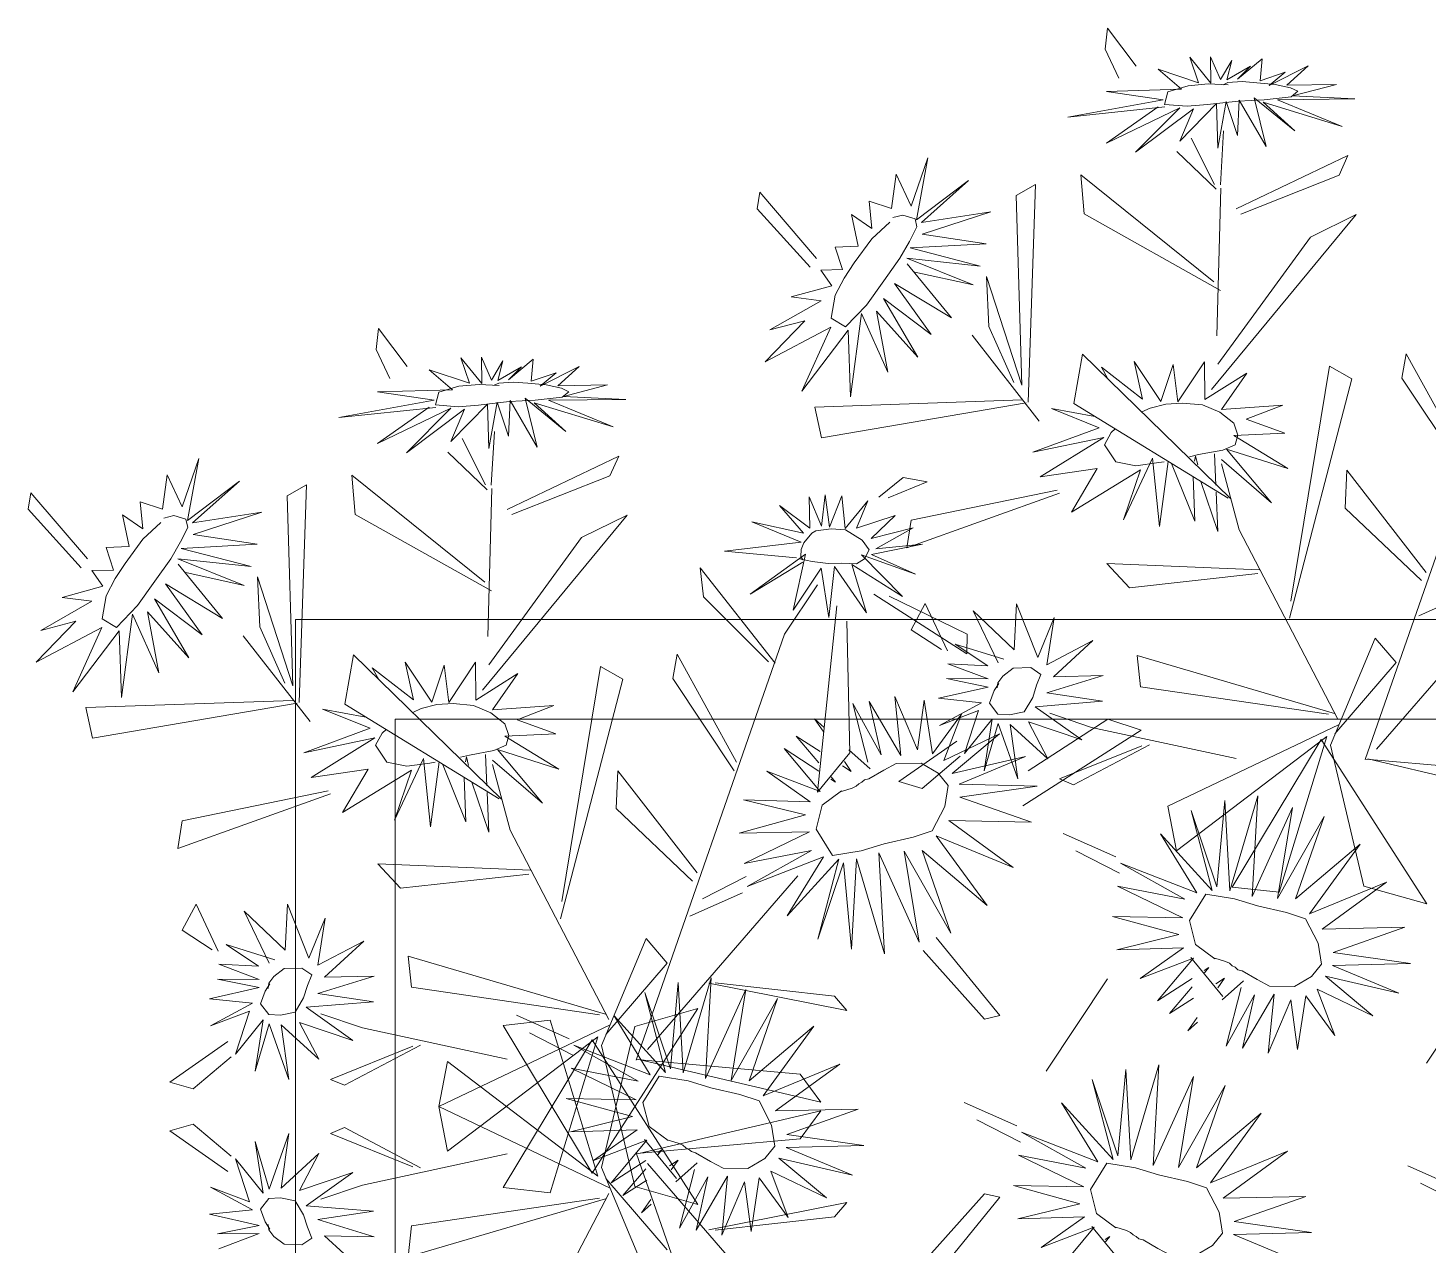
# Model space of a CAD drawing. Header units: inches. Extents: x -173 to 14008, y -3334 to 10368.
# Drawn here: x 5346.29 to 5385.27, y 7055.44 to 7089.33 of the extents above; entities that cross this region are included whole.
import ezdxf

# ---------------------------------------------------------------- set-up
doc = ezdxf.new("R2010")
doc.units = ezdxf.units.IN
doc.header["$MEASUREMENT"] = 0
doc.layers.add('ARREDAMENTO', color=8, linetype='Continuous', lineweight=18)

msp = doc.modelspace()

# ---------------------------------------------------------------- linework, layer by layer
at = {"layer": 'ARREDAMENTO', "linetype": 'Continuous'}
for p, q in [((5376.349, 7089.332), (5376.283, 7088.744)), ((5377.147, 7088.273), (5376.349, 7089.332)), ((5376.283, 7088.744), (5376.668, 7087.937)), ((5378.642, 7088.517), (5379.23, 7087.798)), ((5378.883, 7087.809), (5378.642, 7088.517)), ((5379.221, 7088.529), (5379.492, 7087.894)), ((5379.23, 7087.798), (5379.221, 7088.529)), ((5379.492, 7087.894), (5379.81, 7088.43)), ((5379.81, 7088.43), (5379.674, 7087.886)), ((5379.968, 7087.904), (5380.652, 7088.473)), ((5380.652, 7088.473), (5380.604, 7087.861)), ((5377.757, 7088.184), (5378.883, 7087.809)), ((5378.407, 7087.626), (5377.757, 7088.184)), ((5379.674, 7087.886), (5380.33, 7088.265)), ((5380.33, 7088.265), (5379.968, 7087.904)), ((5380.604, 7087.861), (5381.296, 7088.098)), ((5380.848, 7087.73), (5381.932, 7088.277)), ((5381.296, 7088.098), (5380.848, 7087.73)), ((5381.932, 7088.277), (5381.346, 7087.736)), ((5376.323, 7087.567), (5378.407, 7087.626)), ((5377.897, 7087.334), (5376.323, 7087.567)), ((5381.346, 7087.736), (5382.722, 7087.762)), ((5382.722, 7087.762), (5381.499, 7087.441)), ((5375.243, 7086.853), (5377.897, 7087.334)), ((5379.387, 7087.229), (5378.359, 7086.18)), ((5379.423, 7085.988), (5379.387, 7087.229)), ((5379.656, 7087.282), (5379.423, 7085.988)), ((5379.968, 7086.337), (5379.656, 7087.282)), ((5380.013, 7087.326), (5379.968, 7086.337)), ((5380.768, 7086.028), (5380.013, 7087.326)), ((5380.436, 7087.391), (5380.768, 7086.028)), ((5381.561, 7086.466), (5380.436, 7087.391)), ((5380.685, 7087.265), (5381.561, 7086.466)), ((5382.887, 7086.591), (5380.685, 7087.265)), ((5383.235, 7087.355), (5381.087, 7087.334)), ((5381.087, 7087.334), (5382.887, 7086.591)), ((5381.499, 7087.441), (5383.235, 7087.355)), ((5377.947, 7087.133), (5375.243, 7086.853)), ((5376.317, 7086.129), (5377.76, 7087.14)), ((5378.365, 7087.112), (5376.317, 7086.129)), ((5377.131, 7085.87), (5378.365, 7087.112)), ((5378.74, 7087.082), (5377.131, 7085.87)), ((5378.359, 7086.18), (5378.74, 7087.082)), ((5379.491, 7084.966), (5379.579, 7086.466)), ((5379.331, 7084.976), (5378.68, 7086.265)), ((5370.881, 7084.367), (5371.348, 7085.712)), ((5371.348, 7085.712), (5371.027, 7083.986)), ((5378.281, 7085.892), (5379.377, 7084.841)), ((5379.93, 7084.294), (5383.039, 7085.78)), ((5383.039, 7085.78), (5382.795, 7085.23)), ((5370.335, 7084.303), (5370.464, 7085.261)), ((5370.464, 7085.261), (5370.881, 7084.367)), ((5379.313, 7082.265), (5375.605, 7085.247)), ((5375.605, 7085.247), (5375.701, 7084.155)), ((5382.795, 7085.23), (5380.064, 7084.151)), ((5371.027, 7083.986), (5372.476, 7085.083)), ((5372.476, 7085.083), (5371.167, 7083.916)), ((5374.342, 7084.975), (5373.802, 7084.671)), ((5374.143, 7078.915), (5374.342, 7084.975)), ((5379.504, 7084.873), (5379.395, 7080.757)), ((5366.672, 7084.758), (5366.59, 7084.3)), ((5368.245, 7082.914), (5366.672, 7084.758)), ((5369.712, 7084.508), (5370.335, 7084.303)), ((5369.784, 7083.749), (5369.712, 7084.508)), ((5373.802, 7084.671), (5373.966, 7079.382)), ((5366.59, 7084.3), (5368.071, 7082.668)), ((5369.225, 7084.142), (5369.784, 7083.749)), ((5369.402, 7083.257), (5369.225, 7084.142)), ((5370.376, 7084.054), (5370.648, 7084.123)), ((5370.648, 7084.123), (5370.99, 7084.021)), ((5371.167, 7083.916), (5373.098, 7084.216)), ((5373.098, 7084.216), (5371.188, 7083.595)), ((5375.701, 7084.155), (5379.496, 7082.025)), ((5383.275, 7084.137), (5379.248, 7079.261)), ((5381.998, 7083.511), (5383.275, 7084.137)), ((5369.785, 7083.464), (5370.29, 7083.929)), ((5371.038, 7083.793), (5370.835, 7083.39)), ((5370.99, 7084.021), (5371.038, 7083.793)), ((5369.291, 7082.791), (5369.785, 7083.464)), ((5370.835, 7083.39), (5370.564, 7082.922)), ((5372.968, 7083.323), (5370.853, 7083.208)), ((5371.188, 7083.595), (5372.968, 7083.323)), ((5379.419, 7079.97), (5381.998, 7083.511)), ((5368.767, 7083.229), (5369.402, 7083.257)), ((5368.967, 7082.604), (5368.767, 7083.229)), ((5370.564, 7082.922), (5370.118, 7082.295)), ((5370.759, 7082.921), (5372.611, 7082.176)), ((5372.804, 7082.703), (5370.759, 7082.921)), ((5370.853, 7083.208), (5372.804, 7082.703)), ((5368.366, 7082.59), (5368.967, 7082.604)), ((5368.673, 7082.156), (5368.366, 7082.59)), ((5369.02, 7082.366), (5369.291, 7082.791)), ((5370.775, 7082.766), (5372.006, 7081.257)), ((5372.611, 7082.176), (5370.988, 7082.535)), ((5367.544, 7081.842), (5368.673, 7082.156)), ((5368.767, 7081.889), (5369.02, 7082.366)), ((5370.118, 7082.295), (5369.642, 7081.618)), ((5370.419, 7082.221), (5371.435, 7080.798)), ((5372.006, 7081.257), (5370.419, 7082.221)), ((5372.981, 7082.415), (5373.048, 7081.022)), ((5373.966, 7079.382), (5372.981, 7082.415)), ((5366.944, 7080.924), (5368.372, 7081.734)), ((5368.372, 7081.734), (5367.544, 7081.842)), ((5368.652, 7081.25), (5368.767, 7081.889)), ((5370.113, 7081.799), (5371.068, 7080.162)), ((5371.435, 7080.798), (5370.113, 7081.799)), ((5369.642, 7081.618), (5369.056, 7081.007)), ((5369.5, 7081.38), (5369.19, 7079.058)), ((5370.229, 7079.747), (5369.5, 7081.38)), ((5369.92, 7081.445), (5370.229, 7079.747)), ((5371.068, 7080.162), (5369.92, 7081.445)), ((5356.051, 7080.965), (5355.985, 7080.377)), ((5356.848, 7079.905), (5356.051, 7080.965)), ((5366.813, 7080.036), (5367.921, 7081.177)), ((5368.65, 7081.002), (5366.813, 7080.036)), ((5367.921, 7081.177), (5366.944, 7080.924)), ((5367.834, 7079.217), (5368.65, 7081.002)), ((5369.056, 7081.007), (5368.652, 7081.25)), ((5373.048, 7081.022), (5373.744, 7079.459)), ((5369.129, 7080.916), (5367.834, 7079.217)), ((5369.19, 7079.058), (5369.129, 7080.916)), ((5372.58, 7080.774), (5374.443, 7078.385)), ((5387.657, 7080.823), (5383.523, 7068.96)), ((5355.985, 7080.377), (5356.37, 7079.569)), ((5358.343, 7080.149), (5358.932, 7079.431)), ((5358.585, 7079.441), (5358.343, 7080.149)), ((5358.923, 7080.162), (5359.193, 7079.526)), ((5358.932, 7079.431), (5358.923, 7080.162)), ((5375.41, 7078.871), (5375.657, 7080.248)), ((5375.657, 7080.248), (5379.775, 7076.226)), ((5384.663, 7080.263), (5384.546, 7079.584)), ((5386.321, 7077.26), (5384.663, 7080.263)), ((5357.459, 7079.817), (5358.585, 7079.441)), ((5358.109, 7079.259), (5357.459, 7079.817)), ((5359.193, 7079.526), (5359.512, 7080.062)), ((5359.512, 7080.062), (5359.376, 7079.519)), ((5359.376, 7079.519), (5360.031, 7079.898)), ((5359.669, 7079.536), (5360.353, 7080.106)), ((5360.031, 7079.898), (5359.669, 7079.536)), ((5360.353, 7080.106), (5360.305, 7079.494)), ((5360.55, 7079.362), (5361.634, 7079.909)), ((5361.634, 7079.909), (5361.048, 7079.369)), ((5376.178, 7079.885), (5377.326, 7078.995)), ((5376.36, 7079.561), (5376.178, 7079.885)), ((5377.089, 7080.042), (5377.838, 7078.927)), ((5377.326, 7078.995), (5377.089, 7080.042)), ((5377.838, 7078.927), (5378.174, 7079.959)), ((5378.174, 7079.959), (5378.311, 7078.92)), ((5378.311, 7078.92), (5379.052, 7080.038)), ((5379.052, 7080.038), (5379.056, 7078.984)), ((5381.451, 7073.372), (5382.533, 7079.915)), ((5382.533, 7079.915), (5383.152, 7079.563)), ((5360.305, 7079.494), (5360.998, 7079.731)), ((5360.998, 7079.731), (5360.55, 7079.362)), ((5361.048, 7079.369), (5362.424, 7079.395)), ((5362.424, 7079.395), (5361.201, 7079.074)), ((5379.056, 7078.984), (5380.225, 7079.72)), ((5380.225, 7079.72), (5379.523, 7078.713)), ((5383.152, 7079.563), (5381.412, 7072.896)), ((5384.546, 7079.584), (5386.252, 7077.014)), ((5356.025, 7079.2), (5358.109, 7079.259)), ((5357.599, 7078.966), (5356.025, 7079.2)), ((5361.263, 7078.099), (5360.138, 7079.023)), ((5360.138, 7079.023), (5360.469, 7077.66)), ((5362.936, 7078.988), (5360.789, 7078.966)), ((5361.201, 7079.074), (5362.936, 7078.988)), ((5368.197, 7078.774), (5373.975, 7078.975)), ((5354.944, 7078.486), (5357.599, 7078.966)), ((5357.649, 7078.766), (5354.944, 7078.486)), ((5356.019, 7077.762), (5357.462, 7078.773)), ((5358.067, 7078.744), (5356.019, 7077.762)), ((5356.832, 7077.502), (5358.067, 7078.744)), ((5358.442, 7078.714), (5356.832, 7077.502)), ((5359.089, 7078.861), (5358.061, 7077.813)), ((5358.061, 7077.813), (5358.442, 7078.714)), ((5359.125, 7077.621), (5359.089, 7078.861)), ((5359.358, 7078.914), (5359.125, 7077.621)), ((5359.67, 7077.97), (5359.358, 7078.914)), ((5359.714, 7078.958), (5359.67, 7077.97)), ((5360.469, 7077.66), (5359.714, 7078.958)), ((5360.386, 7078.897), (5361.263, 7078.099)), ((5362.588, 7078.223), (5360.386, 7078.897)), ((5360.789, 7078.966), (5362.588, 7078.223)), ((5368.386, 7077.922), (5368.197, 7078.774)), ((5374.086, 7078.896), (5368.386, 7077.922)), ((5375.996, 7078.512), (5374.789, 7078.733)), ((5376.118, 7078.201), (5374.789, 7078.733)), ((5379.708, 7076.235), (5375.41, 7078.871)), ((5377.303, 7078.639), (5377.54, 7078.748)), ((5377.54, 7078.748), (5377.969, 7078.856)), ((5377.969, 7078.856), (5378.426, 7078.886)), ((5378.426, 7078.886), (5378.998, 7078.834)), ((5378.998, 7078.834), (5379.473, 7078.634)), ((5379.473, 7078.634), (5379.87, 7078.325)), ((5379.523, 7078.713), (5381.231, 7078.829)), ((5381.231, 7078.829), (5380.208, 7078.438)), ((5374.268, 7077.519), (5376.118, 7078.201)), ((5379.87, 7078.325), (5379.978, 7077.995)), ((5380.208, 7078.438), (5381.283, 7078.047)), ((5359.033, 7076.608), (5358.382, 7077.898)), ((5359.192, 7076.599), (5359.281, 7078.098)), ((5376.247, 7077.931), (5374.268, 7077.519)), ((5374.473, 7076.83), (5376.247, 7077.931)), ((5376.267, 7077.728), (5376.449, 7078.065)), ((5376.56, 7078.166), (5376.449, 7078.065)), ((5381.283, 7078.047), (5379.871, 7077.981)), ((5379.871, 7077.981), (5381.368, 7077.064)), ((5379.978, 7077.995), (5379.903, 7077.725)), ((5357.983, 7077.524), (5359.079, 7076.473)), ((5376.577, 7077.252), (5376.267, 7077.728)), ((5378.635, 7077.391), (5378.88, 7077.452)), ((5379.564, 7077.58), (5378.88, 7077.452)), ((5379.366, 7076.598), (5379.329, 7077.471)), ((5379.903, 7077.725), (5379.564, 7077.58)), ((5379.666, 7077.604), (5380.917, 7076.114)), ((5381.368, 7077.064), (5379.666, 7077.604)), ((5350.582, 7076), (5351.05, 7077.344)), ((5351.05, 7077.344), (5350.729, 7075.618)), ((5359.631, 7075.926), (5362.741, 7077.413)), ((5362.741, 7077.413), (5362.496, 7076.862)), ((5376.063, 7077.061), (5374.473, 7076.83)), ((5375.346, 7075.854), (5376.063, 7077.061)), ((5377.27, 7077.031), (5375.346, 7075.854)), ((5377.136, 7077.139), (5376.577, 7077.252)), ((5377.605, 7077.353), (5376.793, 7075.638)), ((5376.793, 7075.638), (5377.27, 7077.031)), ((5377.775, 7077.232), (5377.136, 7077.139)), ((5377.796, 7075.452), (5377.605, 7077.353)), ((5377.929, 7077.254), (5377.775, 7077.232)), ((5378.036, 7077.261), (5377.796, 7075.452)), ((5378.127, 7077.205), (5378.777, 7075.598)), ((5378.797, 7077.407), (5378.769, 7077.268)), ((5378.86, 7077.164), (5378.797, 7077.407)), ((5380.013, 7075.358), (5379.519, 7077.191)), ((5380.917, 7076.114), (5379.524, 7077.313)), ((5350.037, 7075.936), (5350.166, 7076.893)), ((5350.166, 7076.893), (5350.582, 7076)), ((5350.729, 7075.618), (5352.178, 7076.716)), ((5352.178, 7076.716), (5350.869, 7075.548)), ((5355.306, 7076.88), (5355.403, 7075.788)), ((5359.015, 7073.898), (5355.306, 7076.88)), ((5362.496, 7076.862), (5359.766, 7075.784)), ((5369.983, 7076.263), (5370.656, 7076.818)), ((5371.328, 7076.695), (5370.243, 7076.247)), ((5370.656, 7076.818), (5371.328, 7076.695)), ((5378.735, 7076.832), (5378.777, 7075.598)), ((5378.95, 7076.7), (5379.419, 7075.308)), ((5383.015, 7077.018), (5382.962, 7075.965)), ((5385.224, 7074.174), (5383.015, 7077.018)), ((5346.373, 7076.391), (5346.292, 7075.933)), ((5347.947, 7074.547), (5346.373, 7076.391)), ((5354.044, 7076.607), (5353.504, 7076.303)), ((5353.504, 7076.303), (5353.668, 7071.014)), ((5353.845, 7070.547), (5354.044, 7076.607)), ((5359.205, 7076.505), (5359.097, 7072.389)), ((5368.045, 7076.273), (5368.389, 7075.46)), ((5368.06, 7075.407), (5368.045, 7076.273)), ((5368.389, 7075.46), (5368.491, 7076.329)), ((5368.491, 7076.329), (5368.612, 7075.434)), ((5368.612, 7075.434), (5368.952, 7076.305)), ((5368.952, 7076.305), (5369.045, 7075.392)), ((5370.765, 7074.852), (5375.009, 7076.375)), ((5374.95, 7076.458), (5370.881, 7075.625)), ((5379.374, 7076.407), (5379.419, 7075.308)), ((5346.292, 7075.933), (5347.773, 7074.3)), ((5349.414, 7076.141), (5350.037, 7075.936)), ((5349.486, 7075.382), (5349.414, 7076.141)), ((5367.213, 7076.036), (5368.06, 7075.407)), ((5367.88, 7075.269), (5367.213, 7076.036)), ((5369.045, 7075.392), (5369.678, 7076.168)), ((5369.678, 7076.168), (5369.356, 7075.405)), ((5382.962, 7075.965), (5385.095, 7073.946)), ((5348.927, 7075.775), (5349.486, 7075.382)), ((5349.104, 7074.889), (5348.927, 7075.775)), ((5349.486, 7075.097), (5349.992, 7075.561)), ((5350.078, 7075.686), (5350.35, 7075.756)), ((5350.35, 7075.756), (5350.691, 7075.653)), ((5350.691, 7075.653), (5350.74, 7075.425)), ((5350.869, 7075.548), (5352.8, 7075.849)), ((5352.8, 7075.849), (5350.889, 7075.227)), ((5355.403, 7075.788), (5359.198, 7073.657)), ((5362.977, 7075.769), (5358.95, 7070.893)), ((5361.699, 7075.144), (5362.977, 7075.769)), ((5366.447, 7075.578), (5367.88, 7075.269)), ((5367.817, 7075.011), (5366.447, 7075.578)), ((5369.356, 7075.405), (5370.434, 7075.758)), ((5370.434, 7075.758), (5369.772, 7075.12)), ((5370.881, 7075.625), (5370.765, 7074.852)), ((5348.993, 7074.423), (5349.486, 7075.097)), ((5350.74, 7075.425), (5350.537, 7075.022)), ((5350.889, 7075.227), (5352.67, 7074.956)), ((5359.12, 7071.602), (5361.699, 7075.144)), ((5367.892, 7074.996), (5368.114, 7075.266)), ((5368.114, 7075.266), (5368.226, 7075.328)), ((5368.226, 7075.328), (5368.651, 7075.388)), ((5368.651, 7075.388), (5369.056, 7075.361)), ((5369.056, 7075.361), (5369.516, 7075.073)), ((5369.772, 7075.12), (5370.937, 7075.41)), ((5370.937, 7075.41), (5369.903, 7074.829)), ((5380.013, 7075.358), (5382.761, 7070.087)), ((5348.469, 7074.862), (5349.104, 7074.889)), ((5348.669, 7074.237), (5348.469, 7074.862)), ((5350.537, 7075.022), (5350.265, 7074.554)), ((5352.67, 7074.956), (5350.555, 7074.84)), ((5350.555, 7074.84), (5352.506, 7074.335)), ((5365.687, 7074.76), (5367.817, 7075.011)), ((5367.69, 7074.582), (5365.687, 7074.76)), ((5367.813, 7074.618), (5367.824, 7074.807)), ((5367.824, 7074.807), (5367.892, 7074.996)), ((5369.516, 7075.073), (5369.71, 7074.803)), ((5369.71, 7074.803), (5369.587, 7074.551)), ((5371.194, 7074.956), (5369.777, 7074.674)), ((5369.903, 7074.829), (5371.194, 7074.956)), ((5348.722, 7073.998), (5348.993, 7074.423)), ((5350.265, 7074.554), (5349.82, 7073.928)), ((5350.46, 7074.553), (5352.313, 7073.809)), ((5352.506, 7074.335), (5350.46, 7074.553)), ((5350.477, 7074.398), (5351.708, 7072.89)), ((5365.011, 7074.297), (5365.098, 7073.489)), ((5367.099, 7071.648), (5365.011, 7074.297)), ((5367.943, 7074.677), (5366.404, 7073.567)), ((5366.404, 7073.567), (5367.869, 7074.456)), ((5367.6, 7073.121), (5367.943, 7074.677)), ((5368.123, 7074.475), (5367.771, 7074.55)), ((5367.864, 7074.525), (5367.813, 7074.618)), ((5368.569, 7074.424), (5368.123, 7074.475)), ((5368.955, 7074.427), (5368.569, 7074.424)), ((5368.745, 7074.335), (5368.587, 7072.913)), ((5369.639, 7073.043), (5368.745, 7074.335)), ((5369.359, 7074.415), (5368.955, 7074.427)), ((5369.227, 7074.389), (5369.639, 7073.043)), ((5370.644, 7073.497), (5369.227, 7074.389)), ((5369.587, 7074.551), (5369.359, 7074.415)), ((5369.496, 7074.657), (5370.644, 7073.497)), ((5371.002, 7074.123), (5369.496, 7074.657)), ((5369.777, 7074.674), (5371.002, 7074.123)), ((5380.58, 7074.244), (5376.333, 7074.424)), ((5376.333, 7074.424), (5376.966, 7073.745)), ((5348.068, 7074.222), (5348.669, 7074.237)), ((5348.374, 7073.788), (5348.068, 7074.222)), ((5348.469, 7073.521), (5348.722, 7073.998)), ((5349.82, 7073.928), (5349.344, 7073.25)), ((5352.313, 7073.809), (5350.69, 7074.167)), ((5352.683, 7074.047), (5352.749, 7072.654)), ((5353.668, 7071.014), (5352.683, 7074.047)), ((5368.376, 7074.29), (5367.6, 7073.121)), ((5368.587, 7072.913), (5368.376, 7074.29)), ((5376.966, 7073.745), (5380.536, 7074.138)), ((5388.027, 7074.086), (5383.84, 7069.254)), ((5347.246, 7073.475), (5348.374, 7073.788)), ((5348.354, 7072.883), (5348.469, 7073.521)), ((5350.12, 7073.854), (5351.137, 7072.431)), ((5351.708, 7072.89), (5350.12, 7073.854)), ((5367.359, 7072.455), (5368.278, 7073.83)), ((5372.432, 7071.909), (5369.847, 7073.566)), ((5385.018, 7072.964), (5386.481, 7073.617)), ((5346.645, 7072.556), (5348.073, 7073.367)), ((5348.073, 7073.367), (5347.246, 7073.475)), ((5349.344, 7073.25), (5348.758, 7072.639)), ((5349.815, 7073.432), (5350.77, 7071.794)), ((5351.137, 7072.431), (5349.815, 7073.432)), ((5365.098, 7073.489), (5366.914, 7071.685)), ((5368.275, 7068.055), (5368.817, 7073.238)), ((5370.273, 7073.511), (5372.443, 7072.449)), ((5371.272, 7073.303), (5370.883, 7072.574)), ((5371.89, 7071.989), (5371.272, 7073.303)), ((5373.817, 7073.297), (5373.746, 7072.017)), ((5374.408, 7071.799), (5373.817, 7073.297)), ((5346.515, 7071.669), (5347.623, 7072.81)), ((5347.623, 7072.81), (5346.645, 7072.556)), ((5348.758, 7072.639), (5348.354, 7072.883)), ((5349.202, 7073.013), (5348.892, 7070.69)), ((5349.931, 7071.379), (5349.202, 7073.013)), ((5349.621, 7073.078), (5349.931, 7071.379)), ((5350.77, 7071.794), (5349.621, 7073.078)), ((5369.09, 7072.815), (5369.17, 7069.144)), ((5372.607, 7073.101), (5373.305, 7071.655)), ((5373.746, 7072.017), (5372.607, 7073.101)), ((5374.867, 7072.912), (5374.408, 7071.799)), ((5374.658, 7071.6), (5374.867, 7072.912)), ((5348.351, 7072.635), (5346.515, 7071.669)), ((5347.536, 7070.849), (5348.351, 7072.635)), ((5348.83, 7072.548), (5347.536, 7070.849)), ((5348.892, 7070.69), (5348.83, 7072.548)), ((5352.282, 7072.407), (5354.144, 7070.017)), ((5352.749, 7072.654), (5353.445, 7071.092)), ((5367.359, 7072.455), (5363.225, 7060.592)), ((5370.883, 7072.574), (5371.723, 7072.027)), ((5372.443, 7072.449), (5372.432, 7071.909)), ((5372.11, 7072.174), (5373.013, 7071.574)), ((5373.462, 7071.755), (5372.11, 7072.174)), ((5375.943, 7072.275), (5374.658, 7071.6)), ((5374.842, 7071.265), (5375.943, 7072.275)), ((5382.559, 7069.365), (5383.8, 7072.345)), ((5383.8, 7072.345), (5384.386, 7071.663)), ((5355.111, 7070.504), (5355.358, 7071.88)), ((5355.358, 7071.88), (5359.477, 7067.858)), ((5356.79, 7071.675), (5357.54, 7070.559)), ((5357.028, 7070.627), (5356.79, 7071.675)), ((5357.54, 7070.559), (5357.876, 7071.592)), ((5357.876, 7071.592), (5358.013, 7070.553)), ((5358.013, 7070.553), (5358.754, 7071.671)), ((5358.754, 7071.671), (5358.758, 7070.616)), ((5364.365, 7071.895), (5364.248, 7071.216)), ((5366.023, 7068.892), (5364.365, 7071.895)), ((5371.9, 7071.626), (5373.029, 7071.204)), ((5373.013, 7071.574), (5371.9, 7071.626)), ((5382.673, 7070.241), (5377.177, 7071.854)), ((5377.177, 7071.854), (5377.268, 7070.987)), ((5384.386, 7071.663), (5382.676, 7069.673)), ((5356.062, 7071.193), (5355.879, 7071.518)), ((5355.879, 7071.518), (5357.028, 7070.627)), ((5358.758, 7070.616), (5359.927, 7071.353)), ((5359.927, 7071.353), (5359.225, 7070.345)), ((5362.854, 7071.195), (5361.114, 7064.528)), ((5361.153, 7065.005), (5362.234, 7071.548)), ((5362.234, 7071.548), (5362.854, 7071.195)), ((5364.248, 7071.216), (5365.954, 7068.647)), ((5371.862, 7071.215), (5373.024, 7070.978)), ((5373.029, 7071.204), (5371.862, 7071.215)), ((5374.66, 7070.814), (5376.229, 7071.299)), ((5376.229, 7071.299), (5374.842, 7071.265)), ((5373.024, 7070.978), (5371.646, 7070.667)), ((5376.209, 7070.584), (5374.66, 7070.814)), ((5377.268, 7070.987), (5382.499, 7070.22)), ((5347.899, 7070.407), (5353.676, 7070.607)), ((5348.088, 7069.555), (5347.899, 7070.407)), ((5353.788, 7070.528), (5348.088, 7069.555)), ((5359.41, 7067.868), (5355.111, 7070.504)), ((5357.242, 7070.38), (5357.671, 7070.489)), ((5357.671, 7070.489), (5358.128, 7070.519)), ((5358.128, 7070.519), (5358.7, 7070.466)), ((5358.7, 7070.466), (5359.175, 7070.266)), ((5359.225, 7070.345), (5360.932, 7070.462)), ((5360.932, 7070.462), (5359.91, 7070.07)), ((5369.256, 7070.52), (5369.676, 7068.892)), ((5370.047, 7069.095), (5369.256, 7070.52)), ((5369.715, 7070.577), (5370.047, 7069.095)), ((5370.594, 7069.072), (5369.715, 7070.577)), ((5370.431, 7070.72), (5370.594, 7069.072)), ((5371.062, 7069.232), (5370.431, 7070.72)), ((5371.248, 7070.616), (5371.062, 7069.232)), ((5371.476, 7069.119), (5371.248, 7070.616)), ((5371.646, 7070.667), (5372.841, 7070.541)), ((5372.841, 7070.541), (5371.67, 7069.912)), ((5374.338, 7070.432), (5376.209, 7070.584)), ((5375.636, 7069.506), (5374.338, 7070.432)), ((5355.698, 7070.144), (5354.491, 7070.366)), ((5355.819, 7069.834), (5354.491, 7070.366)), ((5357.005, 7070.272), (5357.242, 7070.38)), ((5359.175, 7070.266), (5359.572, 7069.958)), ((5359.91, 7070.07), (5360.984, 7069.68)), ((5368.454, 7069.72), (5368.193, 7070.095)), ((5368.461, 7069.854), (5368.193, 7070.095)), ((5372.281, 7070.223), (5371.476, 7069.119)), ((5371.67, 7069.912), (5372.758, 7070.324)), ((5371.795, 7068.932), (5372.281, 7070.223)), ((5372.758, 7070.324), (5372.37, 7069.128)), ((5372.37, 7069.128), (5373.14, 7070.084)), ((5373.14, 7070.084), (5372.917, 7068.647)), ((5376.355, 7070.087), (5374.139, 7068.648)), ((5374.148, 7070.009), (5375.636, 7069.506)), ((5374.691, 7068.981), (5374.148, 7070.009)), ((5375.902, 7069.854), (5374.739, 7070.252)), ((5377.282, 7069.78), (5376.355, 7070.087)), ((5353.97, 7069.152), (5355.819, 7069.834)), ((5355.969, 7069.361), (5356.151, 7069.698)), ((5356.262, 7069.798), (5356.151, 7069.698)), ((5359.572, 7069.958), (5359.68, 7069.627)), ((5360.984, 7069.68), (5359.572, 7069.613)), ((5359.68, 7069.627), (5359.605, 7069.358)), ((5373.344, 7069.679), (5371.795, 7068.932)), ((5372.023, 7068.571), (5373.344, 7069.679)), ((5372.917, 7068.647), (5373.301, 7069.965)), ((5373.301, 7069.965), (5373.849, 7068.42)), ((5373.638, 7069.94), (5374.691, 7068.981)), ((5373.849, 7068.42), (5373.638, 7069.94)), ((5373.992, 7067.668), (5377.282, 7069.78)), ((5375.902, 7069.854), (5379.927, 7068.986)), ((5382.796, 7069.937), (5378.03, 7067.667)), ((5355.949, 7069.564), (5353.97, 7069.152)), ((5354.175, 7068.463), (5355.949, 7069.564)), ((5356.279, 7068.884), (5355.969, 7069.361)), ((5359.605, 7069.358), (5359.265, 7069.213)), ((5359.368, 7069.237), (5360.619, 7067.746)), ((5361.069, 7068.696), (5359.368, 7069.237)), ((5359.572, 7069.613), (5361.069, 7068.696)), ((5368.312, 7068.636), (5367.348, 7069.265)), ((5367.348, 7069.265), (5368.344, 7068.075)), ((5368.316, 7068.869), (5367.679, 7069.611)), ((5368.345, 7069.186), (5367.679, 7069.611)), ((5369.15, 7069.234), (5369.743, 7068.7)), ((5372.155, 7069.476), (5370.537, 7068.345)), ((5375.01, 7068.423), (5377.307, 7069.344)), ((5377.516, 7069.375), (5375.404, 7068.257)), ((5378.273, 7066.419), (5382.453, 7069.605)), ((5379.823, 7065.41), (5382.295, 7069.52)), ((5382.453, 7069.605), (5381.13, 7065.264)), ((5382.295, 7069.52), (5385.236, 7064.942)), ((5383.486, 7065.439), (5382.559, 7069.365)), ((5356.838, 7068.772), (5356.279, 7068.884)), ((5357.307, 7068.986), (5356.495, 7067.27)), ((5357.476, 7068.864), (5356.838, 7068.772)), ((5357.498, 7067.084), (5357.307, 7068.986)), ((5357.63, 7068.887), (5357.476, 7068.864)), ((5357.738, 7068.893), (5357.498, 7067.084)), ((5358.337, 7069.023), (5358.582, 7069.084)), ((5358.499, 7069.039), (5358.471, 7068.9)), ((5358.561, 7068.796), (5358.499, 7069.039)), ((5359.265, 7069.213), (5358.582, 7069.084)), ((5359.067, 7068.23), (5359.031, 7069.103)), ((5360.619, 7067.746), (5359.225, 7068.946)), ((5369.17, 7069.144), (5368.275, 7068.055)), ((5369.026, 7068.902), (5369.215, 7068.63)), ((5371.184, 7068.155), (5372.247, 7069.053)), ((5374.067, 7069.043), (5372.023, 7068.571)), ((5372.222, 7068.274), (5374.067, 7069.043)), ((5383.54, 7068.975), (5388.092, 7068.571)), ((5388.668, 7067.786), (5383.598, 7068.98)), ((5355.765, 7068.694), (5354.175, 7068.463)), ((5355.048, 7067.486), (5355.765, 7068.694)), ((5356.972, 7068.664), (5355.048, 7067.486)), ((5356.495, 7067.27), (5356.972, 7068.664)), ((5357.829, 7068.837), (5358.479, 7067.23)), ((5358.437, 7068.465), (5358.479, 7067.23)), ((5359.715, 7066.99), (5359.221, 7068.824)), ((5362.717, 7068.65), (5362.664, 7067.598)), ((5364.925, 7065.807), (5362.717, 7068.65)), ((5366.864, 7068.637), (5368.073, 7067.784)), ((5368.344, 7068.075), (5366.864, 7068.637)), ((5368.652, 7068.477), (5368.775, 7068.334)), ((5368.975, 7068.783), (5369.215, 7068.63)), ((5354.651, 7068.09), (5350.582, 7067.258)), ((5358.652, 7068.333), (5359.121, 7066.941)), ((5368.65, 7068.416), (5368.775, 7068.334)), ((5370.537, 7068.345), (5371.184, 7068.155)), ((5374.389, 7068.223), (5372.222, 7068.274)), ((5372.238, 7067.911), (5374.389, 7068.223)), ((5375.404, 7068.257), (5375.01, 7068.423)), ((5350.466, 7066.484), (5354.711, 7068.008)), ((5359.075, 7068.039), (5359.121, 7066.941)), ((5366.216, 7067.837), (5367.943, 7067.417)), ((5368.073, 7067.784), (5366.216, 7067.837)), ((5374.233, 7067.214), (5372.238, 7067.911)), ((5379.397, 7065.415), (5379.613, 7067.824)), ((5379.613, 7067.824), (5379.752, 7065.308)), ((5379.752, 7065.308), (5380.532, 7067.949)), ((5380.532, 7067.949), (5380.373, 7065.143)), ((5362.664, 7067.598), (5364.796, 7065.578)), ((5367.943, 7067.417), (5366.095, 7066.91)), ((5378.03, 7067.667), (5378.273, 7066.419)), ((5378.682, 7067.539), (5379.397, 7065.415)), ((5379.26, 7065.317), (5378.682, 7067.539)), ((5380.373, 7065.143), (5381.498, 7067.626)), ((5381.498, 7067.626), (5381.084, 7065.095)), ((5381.084, 7065.095), (5382.381, 7067.376)), ((5382.381, 7067.376), (5381.587, 7065.078)), ((5350.582, 7067.258), (5350.466, 7066.484)), ((5359.715, 7066.99), (5362.463, 7061.72)), ((5366.095, 7066.91), (5368.05, 7066.945)), ((5368.05, 7066.945), (5366.236, 7066.069)), ((5371.931, 7067.261), (5374.233, 7067.214)), ((5373.72, 7065.958), (5371.931, 7067.261)), ((5375.115, 7066.905), (5376.577, 7066.253)), ((5377.829, 7066.891), (5379.26, 7065.317)), ((5378.833, 7065.248), (5377.829, 7066.891)), ((5371.582, 7066.84), (5373.72, 7065.958)), ((5372.994, 7064.896), (5371.582, 7066.84)), ((5381.587, 7065.078), (5383.388, 7066.606)), ((5383.388, 7066.606), (5381.977, 7064.662)), ((5366.236, 7066.069), (5368.107, 7066.432)), ((5368.107, 7066.432), (5366.315, 7065.427)), ((5366.315, 7065.427), (5368.438, 7066.254)), ((5368.438, 7066.254), (5367.434, 7064.611)), ((5367.434, 7064.611), (5368.865, 7066.185)), ((5368.865, 7066.185), (5368.287, 7063.963)), ((5369.218, 7063.679), (5369.357, 7066.194)), ((5369.357, 7066.194), (5370.137, 7063.553)), ((5369.978, 7066.359), (5371.103, 7063.876)), ((5370.137, 7063.553), (5369.978, 7066.359)), ((5370.689, 7066.407), (5371.986, 7064.126)), ((5371.103, 7063.876), (5370.689, 7066.407)), ((5371.192, 7066.424), (5372.994, 7064.896)), ((5371.986, 7064.126), (5371.192, 7066.424)), ((5375.47, 7066.419), (5376.683, 7065.801)), ((5356.035, 7066.057), (5356.668, 7065.378)), ((5360.282, 7065.876), (5356.035, 7066.057)), ((5356.668, 7065.378), (5360.237, 7065.771)), ((5368.287, 7063.963), (5369.002, 7066.087)), ((5369.002, 7066.087), (5369.218, 7063.679)), ((5376.71, 7066.075), (5378.833, 7065.248)), ((5378.502, 7065.07), (5376.71, 7066.075)), ((5367.729, 7065.719), (5363.542, 7060.886)), ((5365.075, 7065.083), (5366.288, 7065.701)), ((5376.631, 7065.433), (5378.502, 7065.07)), ((5378.445, 7064.557), (5376.631, 7065.433)), ((5381.13, 7065.264), (5379.823, 7065.41)), ((5381.977, 7064.662), (5384.115, 7065.544)), ((5384.115, 7065.544), (5382.326, 7064.241)), ((5385.236, 7064.942), (5383.486, 7065.439)), ((5364.72, 7064.597), (5366.182, 7065.249)), ((5350.974, 7064.936), (5350.585, 7064.207)), ((5351.591, 7063.622), (5350.974, 7064.936)), ((5352.309, 7064.734), (5353.007, 7063.288)), ((5353.448, 7063.65), (5352.309, 7064.734)), ((5353.519, 7064.929), (5353.448, 7063.65)), ((5354.11, 7063.431), (5353.519, 7064.929)), ((5376.489, 7064.592), (5378.445, 7064.557)), ((5378.338, 7064.085), (5376.489, 7064.592)), ((5350.585, 7064.207), (5351.424, 7063.66)), ((5354.569, 7064.545), (5354.11, 7063.431)), ((5354.36, 7063.232), (5354.569, 7064.545)), ((5382.326, 7064.241), (5384.628, 7064.289)), ((5384.628, 7064.289), (5382.633, 7063.591)), ((5351.812, 7063.807), (5352.714, 7063.207)), ((5353.163, 7063.387), (5351.812, 7063.807)), ((5355.644, 7063.907), (5354.36, 7063.232)), ((5354.544, 7062.897), (5355.644, 7063.907)), ((5362.261, 7060.998), (5363.502, 7063.978)), ((5363.502, 7063.978), (5364.088, 7063.295)), ((5373.355, 7061.829), (5371.579, 7064.007)), ((5376.611, 7063.665), (5378.338, 7064.085)), ((5356.879, 7063.486), (5356.97, 7062.619)), ((5362.375, 7061.873), (5356.879, 7063.486)), ((5371.22, 7063.645), (5372.923, 7061.73)), ((5378.468, 7063.718), (5376.611, 7063.665)), ((5377.258, 7062.865), (5378.468, 7063.718)), ((5378.739, 7063.427), (5377.258, 7062.865)), ((5377.743, 7062.237), (5378.739, 7063.427)), ((5379.564, 7062.358), (5378.67, 7063.447)), ((5382.633, 7063.591), (5384.784, 7063.279)), ((5351.602, 7063.259), (5352.731, 7062.837)), ((5352.714, 7063.207), (5351.602, 7063.259)), ((5364.088, 7063.295), (5362.378, 7061.306)), ((5379.045, 7063.087), (5379.17, 7063.168)), ((5379.047, 7063.025), (5379.17, 7063.168)), ((5384.784, 7063.279), (5382.616, 7063.228)), ((5382.616, 7063.228), (5384.462, 7062.459)), ((5385.228, 7060.506), (5386.935, 7063.076)), ((5352.725, 7062.61), (5351.348, 7062.3)), ((5351.564, 7062.848), (5352.725, 7062.61)), ((5352.731, 7062.837), (5351.564, 7062.848)), ((5354.362, 7062.446), (5355.931, 7062.932)), ((5355.931, 7062.932), (5354.544, 7062.897)), ((5356.97, 7062.619), (5362.201, 7061.852)), ((5364.18, 7060.348), (5364.396, 7062.756)), ((5364.396, 7062.756), (5364.535, 7060.24)), ((5364.535, 7060.24), (5365.314, 7062.881)), ((5365.314, 7062.881), (5365.155, 7060.075)), ((5369.093, 7061.972), (5365.251, 7062.737)), ((5365.421, 7062.743), (5368.745, 7062.375)), ((5374.643, 7060.286), (5376.349, 7062.855)), ((5378.707, 7062.866), (5377.743, 7062.237)), ((5378.711, 7062.633), (5378.074, 7061.891)), ((5379.37, 7062.719), (5379.61, 7062.872)), ((5379.421, 7062.6), (5379.61, 7062.872)), ((5379.545, 7062.269), (5380.138, 7062.802)), ((5379.651, 7060.983), (5380.071, 7062.61)), ((5382.417, 7062.931), (5383.739, 7061.823)), ((5384.462, 7062.459), (5382.417, 7062.931)), ((5351.348, 7062.3), (5352.542, 7062.174)), ((5354.04, 7062.064), (5355.91, 7062.217)), ((5355.91, 7062.217), (5354.362, 7062.446)), ((5363.465, 7062.471), (5364.18, 7060.348)), ((5364.043, 7060.249), (5363.465, 7062.471)), ((5365.155, 7060.075), (5366.28, 7062.559)), ((5366.28, 7062.559), (5365.867, 7060.027)), ((5365.867, 7060.027), (5367.164, 7062.308)), ((5367.164, 7062.308), (5366.37, 7060.01)), ((5368.745, 7062.375), (5369.093, 7061.972)), ((5378.74, 7062.316), (5378.074, 7061.891)), ((5380.442, 7062.407), (5379.651, 7060.983)), ((5380.989, 7062.43), (5380.11, 7060.925)), ((5380.11, 7060.925), (5380.442, 7062.407)), ((5380.826, 7060.782), (5380.989, 7062.43)), ((5381.457, 7062.27), (5380.826, 7060.782)), ((5381.643, 7060.886), (5381.457, 7062.27)), ((5381.871, 7062.383), (5381.643, 7060.886)), ((5382.676, 7061.279), (5381.871, 7062.383)), ((5382.19, 7062.57), (5382.676, 7061.279)), ((5383.739, 7061.823), (5382.19, 7062.57)), ((5352.542, 7062.174), (5351.372, 7061.544)), ((5351.372, 7061.544), (5352.459, 7061.956)), ((5352.459, 7061.956), (5352.071, 7060.761)), ((5355.337, 7061.138), (5354.04, 7062.064)), ((5355.603, 7061.486), (5354.441, 7061.884)), ((5359.898, 7061.838), (5361.36, 7061.185)), ((5361.997, 7057.447), (5364.938, 7062.025)), ((5362.612, 7061.824), (5364.043, 7060.249)), ((5363.616, 7060.18), (5362.612, 7061.824)), ((5364.938, 7062.025), (5363.187, 7061.527)), ((5372.923, 7061.73), (5373.355, 7061.829)), ((5352.071, 7060.761), (5352.842, 7061.716)), ((5352.842, 7061.716), (5352.619, 7060.279)), ((5352.619, 7060.279), (5353.003, 7061.598)), ((5353.003, 7061.598), (5353.551, 7060.053)), ((5353.339, 7061.573), (5354.393, 7060.613)), ((5353.551, 7060.053), (5353.339, 7061.573)), ((5353.85, 7061.642), (5355.337, 7061.138)), ((5354.393, 7060.613), (5353.85, 7061.642)), ((5355.603, 7061.486), (5359.629, 7060.619)), ((5362.498, 7061.57), (5357.732, 7059.299)), ((5360.832, 7061.703), (5359.525, 7061.556)), ((5359.525, 7061.556), (5361.997, 7057.447)), ((5362.155, 7057.362), (5360.832, 7061.703)), ((5363.187, 7061.527), (5362.261, 7057.601)), ((5366.37, 7060.01), (5368.171, 7061.538)), ((5368.171, 7061.538), (5366.76, 7059.594)), ((5378.849, 7061.782), (5378.588, 7061.407)), ((5378.856, 7061.648), (5378.588, 7061.407)), ((5351.857, 7061.108), (5350.238, 7059.978)), ((5357.975, 7058.051), (5362.155, 7061.237)), ((5359.525, 7057.043), (5361.997, 7061.152)), ((5360.253, 7061.351), (5361.466, 7060.733)), ((5362.155, 7061.237), (5360.832, 7056.896)), ((5361.997, 7061.152), (5364.938, 7056.574)), ((5350.886, 7059.788), (5351.948, 7060.686)), ((5354.712, 7060.055), (5357.009, 7060.976)), ((5357.218, 7061.007), (5355.106, 7059.889)), ((5361.493, 7061.008), (5363.616, 7060.18)), ((5363.285, 7060.002), (5361.493, 7061.008)), ((5363.187, 7057.072), (5362.261, 7060.998)), ((5357.732, 7059.3), (5357.975, 7060.548)), ((5357.975, 7060.548), (5362.155, 7057.362)), ((5361.414, 7060.366), (5363.285, 7060.002)), ((5363.228, 7059.489), (5361.414, 7060.366)), ((5363.241, 7060.608), (5367.793, 7060.204)), ((5368.37, 7059.418), (5363.3, 7060.612)), ((5366.76, 7059.594), (5368.898, 7060.477)), ((5368.898, 7060.477), (5367.108, 7059.174)), ((5376.64, 7057.924), (5376.856, 7060.332)), ((5376.856, 7060.332), (5376.995, 7057.816)), ((5376.995, 7057.816), (5377.775, 7060.458)), ((5377.775, 7060.458), (5377.616, 7057.652)), ((5350.238, 7059.978), (5350.886, 7059.788)), ((5355.106, 7059.889), (5354.712, 7060.055)), ((5367.793, 7060.204), (5368.37, 7059.418)), ((5375.926, 7060.048), (5376.64, 7057.924)), ((5376.504, 7057.825), (5375.926, 7060.048)), ((5377.616, 7057.652), (5378.741, 7060.135)), ((5378.741, 7060.135), (5378.328, 7057.604)), ((5378.328, 7057.604), (5379.624, 7059.885)), ((5379.624, 7059.885), (5378.83, 7057.587)), ((5361.272, 7059.525), (5363.228, 7059.489)), ((5363.121, 7059.017), (5361.272, 7059.525)), ((5362.498, 7057.029), (5357.732, 7059.3)), ((5357.732, 7059.299), (5357.975, 7058.051)), ((5368.37, 7059.181), (5363.3, 7057.987)), ((5367.108, 7059.174), (5369.41, 7059.221)), ((5369.41, 7059.221), (5367.416, 7058.524)), ((5367.793, 7058.395), (5368.37, 7059.181)), ((5372.358, 7059.414), (5373.82, 7058.762)), ((5375.072, 7059.4), (5376.504, 7057.825)), ((5376.076, 7057.757), (5375.072, 7059.4)), ((5378.83, 7057.587), (5380.632, 7059.115)), ((5380.632, 7059.115), (5379.22, 7057.17)), ((5350.238, 7058.621), (5350.886, 7058.811)), ((5350.886, 7058.811), (5351.948, 7057.913)), ((5355.106, 7058.71), (5354.712, 7058.544)), ((5357.218, 7057.592), (5355.106, 7058.71)), ((5361.394, 7058.598), (5363.121, 7059.017)), ((5372.713, 7058.928), (5373.926, 7058.309)), ((5351.857, 7057.491), (5350.238, 7058.621)), ((5352.619, 7058.32), (5353.003, 7057.001)), ((5352.842, 7056.883), (5352.619, 7058.32)), ((5353.003, 7057.001), (5353.551, 7058.546)), ((5353.551, 7058.546), (5353.339, 7057.026)), ((5354.712, 7058.544), (5357.009, 7057.623)), ((5363.251, 7058.65), (5361.394, 7058.598)), ((5362.041, 7057.797), (5363.251, 7058.65)), ((5363.521, 7058.36), (5362.041, 7057.797)), ((5362.526, 7057.17), (5363.521, 7058.36)), ((5363.241, 7057.991), (5367.793, 7058.395)), ((5364.347, 7057.291), (5363.453, 7058.38)), ((5367.416, 7058.524), (5369.567, 7058.211)), ((5373.953, 7058.584), (5376.076, 7057.757)), ((5375.746, 7057.578), (5373.953, 7058.584)), ((5353.339, 7057.026), (5354.393, 7057.986)), ((5354.393, 7057.986), (5353.85, 7056.957)), ((5355.603, 7057.113), (5359.629, 7057.98)), ((5367.359, 7046.144), (5363.225, 7058.007)), ((5363.828, 7058.019), (5363.953, 7058.101)), ((5363.83, 7057.957), (5363.953, 7058.101)), ((5369.567, 7058.211), (5367.399, 7058.161)), ((5367.399, 7058.161), (5369.245, 7057.391)), ((5373.874, 7057.942), (5375.746, 7057.578)), ((5375.688, 7057.066), (5373.874, 7057.942)), ((5379.22, 7057.17), (5381.359, 7058.053)), ((5381.359, 7058.053), (5379.569, 7056.75)), ((5352.071, 7057.838), (5352.842, 7056.883)), ((5352.459, 7056.643), (5352.071, 7057.838)), ((5362.261, 7057.601), (5363.502, 7054.621)), ((5363.49, 7057.798), (5362.526, 7057.17)), ((5363.494, 7057.566), (5362.857, 7056.824)), ((5367.729, 7052.88), (5363.542, 7057.713)), ((5364.153, 7057.651), (5364.393, 7057.804)), ((5364.203, 7057.533), (5364.393, 7057.804)), ((5364.328, 7057.201), (5364.921, 7057.734)), ((5364.434, 7055.915), (5364.853, 7057.543)), ((5367.2, 7057.863), (5368.521, 7056.756)), ((5369.245, 7057.391), (5367.2, 7057.863)), ((5384.708, 7057.651), (5386.171, 7056.999)), ((5353.85, 7056.957), (5355.337, 7057.461)), ((5355.337, 7057.461), (5354.04, 7056.535)), ((5364.088, 7055.304), (5362.378, 7057.293)), ((5363.523, 7057.249), (5362.857, 7056.824)), ((5365.225, 7057.339), (5364.434, 7055.915)), ((5365.772, 7057.362), (5364.893, 7055.858)), ((5364.893, 7055.858), (5365.225, 7057.339)), ((5365.609, 7055.715), (5365.772, 7057.362)), ((5366.24, 7057.202), (5365.609, 7055.715)), ((5366.426, 7055.819), (5366.24, 7057.202)), ((5366.653, 7057.316), (5366.426, 7055.819)), ((5367.459, 7056.212), (5366.653, 7057.316)), ((5366.973, 7057.502), (5367.459, 7056.212)), ((5368.521, 7056.756), (5366.973, 7057.502)), ((5385.064, 7057.165), (5386.276, 7056.547)), ((5351.372, 7057.055), (5352.459, 7056.643)), ((5352.542, 7056.425), (5351.372, 7057.055)), ((5355.603, 7057.113), (5354.441, 7056.715)), ((5360.832, 7056.896), (5359.525, 7057.043)), ((5359.715, 7051.609), (5362.463, 7056.879)), ((5364.938, 7056.574), (5363.187, 7057.072)), ((5371.22, 7054.954), (5372.923, 7056.869)), ((5373.355, 7056.77), (5371.579, 7054.592)), ((5372.923, 7056.869), (5373.355, 7056.77)), ((5373.733, 7057.101), (5375.688, 7057.066)), ((5375.581, 7056.593), (5373.733, 7057.101)), ((5379.569, 7056.75), (5381.871, 7056.797)), ((5381.871, 7056.797), (5379.876, 7056.1)), ((5351.348, 7056.299), (5352.542, 7056.425)), ((5354.04, 7056.535), (5355.91, 7056.382)), ((5355.91, 7056.382), (5354.362, 7056.153)), ((5362.375, 7056.726), (5356.879, 7055.113)), ((5356.97, 7055.98), (5362.201, 7056.747)), ((5363.632, 7056.714), (5363.37, 7056.34)), ((5363.639, 7056.581), (5363.37, 7056.34)), ((5369.093, 7056.627), (5365.251, 7055.862)), ((5368.745, 7056.224), (5369.093, 7056.627)), ((5373.854, 7056.174), (5375.581, 7056.593)), ((5352.725, 7055.989), (5351.348, 7056.299)), ((5351.564, 7055.751), (5352.725, 7055.989)), ((5354.362, 7056.153), (5355.931, 7055.667)), ((5356.879, 7055.113), (5356.97, 7055.98)), ((5365.421, 7055.856), (5368.745, 7056.224)), ((5375.711, 7056.227), (5373.854, 7056.174)), ((5374.502, 7055.374), (5375.711, 7056.227)), ((5379.876, 7056.1), (5382.027, 7055.788)), ((5352.731, 7055.763), (5351.564, 7055.751)), ((5351.602, 7055.34), (5352.731, 7055.763)), ((5354.544, 7055.702), (5355.644, 7054.692)), ((5355.931, 7055.667), (5354.544, 7055.702)), ((5375.982, 7055.936), (5374.502, 7055.374)), ((5374.987, 7054.746), (5375.982, 7055.936)), ((5376.808, 7054.867), (5375.913, 7055.956)), ((5376.288, 7055.595), (5376.413, 7055.677)), ((5376.29, 7055.534), (5376.413, 7055.677)), ((5382.027, 7055.788), (5379.86, 7055.737)), ((5379.86, 7055.737), (5381.706, 7054.968))]:
    msp.add_line(p, q, dxfattribs=at)
for points in [[(5379.568, 7087.754), (5379.697, 7087.813), (5380.103, 7087.839), (5380.504, 7087.805), (5381.019, 7087.759), (5381.447, 7087.668), (5381.653, 7087.571), (5381.466, 7087.417), (5380.71, 7087.331), (5379.989, 7087.297), (5379.13, 7087.198), (5378.565, 7087.154), (5377.933, 7087.202), (5378.031, 7087.554), (5378.591, 7087.721), (5379.154, 7087.776), (5379.707, 7087.749)], [(5359.269, 7079.387), (5359.399, 7079.445), (5359.804, 7079.471), (5360.206, 7079.438), (5360.721, 7079.392), (5361.148, 7079.301), (5361.355, 7079.204), (5361.168, 7079.05), (5360.412, 7078.964), (5359.691, 7078.93), (5358.831, 7078.831), (5358.267, 7078.787), (5357.635, 7078.835), (5357.733, 7079.187), (5358.292, 7079.354), (5358.856, 7079.408), (5359.408, 7079.381)], [(5373.278, 7070.954), (5373.296, 7071.101), (5373.434, 7071.286), (5373.722, 7071.505), (5374.213, 7071.522), (5374.491, 7071.332), (5374.368, 7071.031), (5374.266, 7070.688), (5374.027, 7070.291), (5373.617, 7070.208), (5373.299, 7070.227), (5373.064, 7070.529), (5373.189, 7070.881), (5373.326, 7071.081)], [(5369.702, 7068.426), (5370.117, 7068.662), (5370.467, 7068.851), (5371.159, 7068.862), (5371.631, 7068.586), (5371.909, 7068.242), (5371.816, 7067.653), (5371.47, 7066.98), (5370.938, 7066.799), (5370.128, 7066.618), (5369.494, 7066.418), (5368.689, 7066.291), (5368.234, 7067.02), (5368.407, 7067.69), (5368.94, 7068.087)], [(5369.702, 7068.426), (5369.586, 7068.393), (5369.508, 7068.327), (5369.427, 7068.283), (5369.35, 7068.216), (5369.242, 7068.163), (5369.095, 7068.118), (5368.942, 7068.075), (5368.94, 7068.087)], [(5380.097, 7063.076), (5380.512, 7062.84), (5380.861, 7062.651), (5381.554, 7062.64), (5382.026, 7062.916), (5382.304, 7063.26), (5382.211, 7063.849), (5381.865, 7064.522), (5381.333, 7064.703), (5380.523, 7064.884), (5379.889, 7065.084), (5379.084, 7065.211), (5378.628, 7064.482), (5378.802, 7063.812), (5379.335, 7063.415)], [(5380.097, 7063.076), (5379.981, 7063.109), (5379.903, 7063.175), (5379.822, 7063.219), (5379.745, 7063.286), (5379.637, 7063.339), (5379.49, 7063.384), (5379.337, 7063.427), (5379.335, 7063.415)], [(5352.979, 7062.586), (5352.997, 7062.733), (5353.135, 7062.919), (5353.423, 7063.138), (5353.914, 7063.154), (5354.193, 7062.965), (5354.07, 7062.664), (5353.967, 7062.321), (5353.728, 7061.924), (5353.319, 7061.841), (5353.001, 7061.86), (5352.766, 7062.162), (5352.891, 7062.514), (5353.028, 7062.714)], [(5364.88, 7058.009), (5365.295, 7057.772), (5365.644, 7057.583), (5366.337, 7057.573), (5366.809, 7057.848), (5367.087, 7058.193), (5366.994, 7058.781), (5366.648, 7059.454), (5366.115, 7059.635), (5365.306, 7059.817), (5364.672, 7060.017), (5363.867, 7060.144), (5363.411, 7059.415), (5363.585, 7058.744), (5364.117, 7058.348)], [(5364.88, 7058.009), (5364.764, 7058.042), (5364.685, 7058.107), (5364.605, 7058.152), (5364.528, 7058.219), (5364.42, 7058.272), (5364.272, 7058.317), (5364.12, 7058.359), (5364.117, 7058.348)], [(5377.341, 7055.585), (5377.755, 7055.348), (5378.105, 7055.16), (5378.797, 7055.149), (5379.269, 7055.425), (5379.548, 7055.769), (5379.455, 7056.358), (5379.108, 7057.031), (5378.576, 7057.212), (5377.767, 7057.393), (5377.132, 7057.593), (5376.327, 7057.72), (5375.872, 7056.991), (5376.045, 7056.321), (5376.578, 7055.924)], [(5352.979, 7056.013), (5352.997, 7055.866), (5353.135, 7055.68), (5353.423, 7055.461), (5353.914, 7055.445), (5354.193, 7055.635), (5354.07, 7055.935), (5353.967, 7056.278), (5353.728, 7056.676), (5353.319, 7056.758), (5353.001, 7056.739), (5352.766, 7056.437), (5352.891, 7056.085), (5353.028, 7055.885)], [(5377.341, 7055.585), (5377.225, 7055.618), (5377.146, 7055.683), (5377.066, 7055.728), (5376.988, 7055.795), (5376.88, 7055.848), (5376.733, 7055.893), (5376.58, 7055.935), (5376.578, 7055.924)]]:
    msp.add_lwpolyline(points, dxfattribs=at)
at = {"layer": 'ARREDAMENTO', "elevation": -27.277}
for points in [[(5353.741, 7072.857), (5492.325, 7072.857), (5492.325, 7040.521), (5353.741, 7040.521)], [(5356.512, 7070.086), (5489.553, 7070.086), (5489.553, 7043.293), (5356.512, 7043.293)]]:
    msp.add_lwpolyline(points, close=True, dxfattribs=at)

doc.saveas('drawing.dxf')
